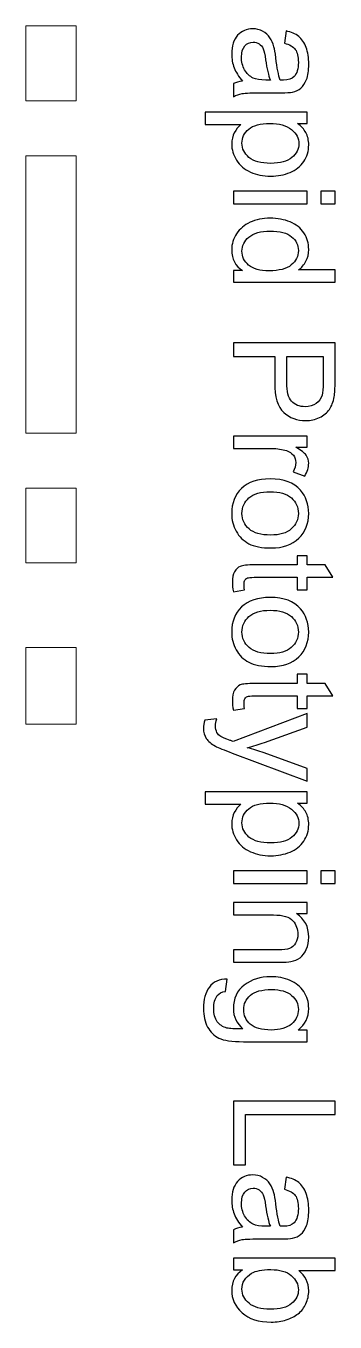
# Model space of a CAD drawing. Header units: centimetres. Extents: x -30.4 to 29.6, y -53.2 to 22.5.
# Drawn here: x 20.16 to 22, y 0.64 to 8.36 of the extents above; entities that cross this region are included whole.
import ezdxf

# ---------------------------------------------------------------- set-up
doc = ezdxf.new("R2010")
doc.units = ezdxf.units.CM
doc.header["$MEASUREMENT"] = 0
doc.layers.add('table', color=7, linetype='Continuous')

msp = doc.modelspace()

# ---------------------------------------------------------------- linework, layer by layer
at = {"layer": 'table', "lineweight": 9}
for points in [[(20.15699, 7.91531), (20.15699, 7.91531), (20.15699, 8.36067), (20.15699, 8.36067)], [(20.45699, 8.36067), (20.45699, 8.36067), (20.15699, 8.36067), (20.15699, 8.36067)], [(20.45699, 7.91531), (20.45699, 7.91531), (20.45699, 8.36067), (20.45699, 8.36067)], [(20.45699, 7.91531), (20.45699, 7.91531), (20.15699, 7.91531), (20.15699, 7.91531)], [(20.15699, 5.93608), (20.15699, 5.93608), (20.15699, 7.58708), (20.15699, 7.58708)], [(20.45699, 7.58708), (20.45699, 7.58708), (20.15699, 7.58708), (20.15699, 7.58708)], [(20.45699, 5.93608), (20.45699, 5.93608), (20.45699, 7.58708), (20.45699, 7.58708)], [(20.45699, 5.93608), (20.45699, 5.93608), (20.15699, 5.93608), (20.15699, 5.93608)], [(20.15699, 5.16248), (20.15699, 5.16248), (20.15699, 5.60786), (20.15699, 5.60786)], [(20.45699, 5.60786), (20.45699, 5.60786), (20.15699, 5.60786), (20.15699, 5.60786)], [(20.45699, 5.16248), (20.45699, 5.16248), (20.45699, 5.60786), (20.45699, 5.60786)], [(20.45699, 5.16248), (20.45699, 5.16248), (20.15699, 5.16248), (20.15699, 5.16248)], [(20.15699, 4.20191), (20.15699, 4.20191), (20.15699, 4.65825), (20.15699, 4.65825)], [(20.45699, 4.65825), (20.45699, 4.65825), (20.15699, 4.65825), (20.15699, 4.65825)], [(20.45699, 4.20191), (20.45699, 4.20191), (20.45699, 4.65825), (20.45699, 4.65825)], [(20.45699, 4.20191), (20.45699, 4.20191), (20.15699, 4.20191), (20.15699, 4.20191)]]:
    msp.add_open_spline(points, degree=3, dxfattribs=at)
at = {"layer": 'table', "color": 250}
for points, knots in [([(21.44677, 8.0318), (21.42334, 8.05945), (21.40683, 8.08598), (21.3971, 8.11138), (21.3971, 8.11138), (21.3875, 8.13692), (21.3827, 8.1643), (21.3827, 8.19351), (21.3827, 8.19351), (21.3827, 8.24177), (21.39441, 8.27874), (21.41798, 8.3047), (21.41798, 8.3047), (21.44155, 8.33053), (21.47174, 8.34351), (21.50829, 8.34351), (21.50829, 8.34351), (21.52988, 8.34351), (21.54949, 8.33871), (21.56727, 8.32883), (21.56727, 8.32883), (21.58505, 8.3191), (21.59931, 8.30626), (21.61003, 8.29045), (21.61003, 8.29045), (21.62075, 8.27451), (21.62894, 8.25673), (21.63444, 8.23683), (21.63444, 8.23683), (21.63825, 8.2223), (21.64206, 8.20028), (21.64559, 8.17079), (21.64559, 8.17079), (21.65279, 8.11068), (21.66125, 8.06637), (21.67127, 8.03801), (21.67127, 8.03801), (21.68143, 8.03772), (21.68792, 8.03758), (21.6906, 8.03758), (21.6906, 8.03758), (21.72094, 8.03758), (21.74239, 8.04464), (21.75467, 8.05875), (21.75467, 8.05875), (21.7716, 8.07766), (21.77993, 8.10602), (21.77993, 8.14342), (21.77993, 8.14342), (21.77993, 8.17841), (21.77386, 8.20423), (21.76158, 8.22103), (21.76158, 8.22103), (21.74931, 8.23768), (21.72758, 8.24995), (21.69639, 8.258), (21.69639, 8.258), (21.69639, 8.258), (21.70641, 8.33067), (21.70641, 8.33067), (21.70641, 8.33067), (21.73745, 8.32418), (21.76271, 8.31317), (21.78176, 8.29807), (21.78176, 8.29807), (21.80095, 8.28297), (21.81577, 8.26096), (21.82607, 8.23231), (21.82607, 8.23231), (21.83637, 8.20367), (21.84159, 8.17051), (21.84159, 8.13269), (21.84159, 8.13269), (21.84159, 8.09516), (21.83708, 8.06482), (21.82833, 8.04139), (21.82833, 8.04139), (21.81944, 8.01797), (21.80843, 8.00075), (21.79503, 7.98961), (21.79503, 7.98961), (21.78162, 7.9786), (21.76483, 7.97098), (21.74437, 7.96646), (21.74437, 7.96646), (21.73167, 7.96406), (21.70881, 7.96279), (21.67579, 7.96279), (21.67579, 7.96279), (21.67579, 7.96279), (21.57659, 7.96279), (21.57659, 7.96279), (21.57659, 7.96279), (21.5073, 7.96279), (21.46356, 7.96124), (21.44536, 7.958), (21.44536, 7.958), (21.42701, 7.95489), (21.40937, 7.94854), (21.39258, 7.93923), (21.39258, 7.93923), (21.39258, 7.93923), (21.39258, 8.01698), (21.39258, 8.01698), (21.39258, 8.01698), (21.40796, 8.0246), (21.42602, 8.02968), (21.44677, 8.0318)], [0, 0, 0, 0, 0.0357143, 0.0357143, 0.0357143, 0.0357143, 0.0714286, 0.0714286, 0.0714286, 0.0714286, 0.1071429, 0.1071429, 0.1071429, 0.1071429, 0.1428571, 0.1428571, 0.1428571, 0.1428571, 0.1785714, 0.1785714, 0.1785714, 0.1785714, 0.2142857, 0.2142857, 0.2142857, 0.2142857, 0.25, 0.25, 0.25, 0.25, 0.2857143, 0.2857143, 0.2857143, 0.2857143, 0.3214286, 0.3214286, 0.3214286, 0.3214286, 0.3571429, 0.3571429, 0.3571429, 0.3571429, 0.3928571, 0.3928571, 0.3928571, 0.3928571, 0.4285714, 0.4285714, 0.4285714, 0.4285714, 0.4642857, 0.4642857, 0.4642857, 0.4642857, 0.5, 0.5, 0.5, 0.5, 0.5357143, 0.5357143, 0.5357143, 0.5357143, 0.5714286, 0.5714286, 0.5714286, 0.5714286, 0.6071429, 0.6071429, 0.6071429, 0.6071429, 0.6428571, 0.6428571, 0.6428571, 0.6428571, 0.6785714, 0.6785714, 0.6785714, 0.6785714, 0.7142857, 0.7142857, 0.7142857, 0.7142857, 0.75, 0.75, 0.75, 0.75, 0.7857143, 0.7857143, 0.7857143, 0.7857143, 0.8214286, 0.8214286, 0.8214286, 0.8214286, 0.8571429, 0.8571429, 0.8571429, 0.8571429, 0.8928571, 0.8928571, 0.8928571, 0.8928571, 0.9285714, 0.9285714, 0.9285714, 0.9285714, 1, 1, 1, 1]), ([(21.61299, 8.03801), (21.60185, 8.0651), (21.59253, 8.1056), (21.58477, 8.1595), (21.58477, 8.1595), (21.5804, 8.19012), (21.57546, 8.21185), (21.56996, 8.22441), (21.56996, 8.22441), (21.56445, 8.23711), (21.55641, 8.24699), (21.54568, 8.25376), (21.54568, 8.25376), (21.5351, 8.26068), (21.52339, 8.26421), (21.51041, 8.26421), (21.51041, 8.26421), (21.49051, 8.26421), (21.474, 8.25659), (21.46074, 8.24163), (21.46074, 8.24163), (21.44761, 8.22667), (21.44098, 8.20466), (21.44098, 8.17573), (21.44098, 8.17573), (21.44098, 8.14708), (21.44719, 8.12154), (21.45975, 8.09925), (21.45975, 8.09925), (21.47231, 8.07695), (21.48952, 8.06044), (21.51125, 8.05), (21.51125, 8.05), (21.52805, 8.04196), (21.55288, 8.03801), (21.58562, 8.03801), (21.58562, 8.03801), (21.58562, 8.03801), (21.61299, 8.03801), (21.61299, 8.03801)], [0, 0, 0, 0, 0.0909091, 0.0909091, 0.0909091, 0.0909091, 0.1818182, 0.1818182, 0.1818182, 0.1818182, 0.2727273, 0.2727273, 0.2727273, 0.2727273, 0.3636364, 0.3636364, 0.3636364, 0.3636364, 0.4545455, 0.4545455, 0.4545455, 0.4545455, 0.5454545, 0.5454545, 0.5454545, 0.5454545, 0.6363636, 0.6363636, 0.6363636, 0.6363636, 0.7272727, 0.7272727, 0.7272727, 0.7272727, 0.8181818, 0.8181818, 0.8181818, 0.8181818, 1, 1, 1, 1]), ([(21.22438, 7.84737), (21.22438, 7.84737), (21.83157, 7.84737), (21.83157, 7.84737), (21.83157, 7.84737), (21.83157, 7.84737), (21.83157, 7.77964), (21.83157, 7.77964), (21.83157, 7.77964), (21.83157, 7.77964), (21.77456, 7.77964), (21.77456, 7.77964), (21.77456, 7.77964), (21.79686, 7.76369), (21.81365, 7.74563), (21.8248, 7.72545), (21.8248, 7.72545), (21.83595, 7.70541), (21.84159, 7.681), (21.84159, 7.65236), (21.84159, 7.65236), (21.84159, 7.61482), (21.83186, 7.5818), (21.81266, 7.55316), (21.81266, 7.55316), (21.79333, 7.52437), (21.7661, 7.50278), (21.73096, 7.48825), (21.73096, 7.48825), (21.69583, 7.47357), (21.6573, 7.46623), (21.61539, 7.46623), (21.61539, 7.46623), (21.57052, 7.46623), (21.53002, 7.47428), (21.49404, 7.4905), (21.49404, 7.4905), (21.45806, 7.50659), (21.43054, 7.53001), (21.41135, 7.56078), (21.41135, 7.56078), (21.3923, 7.59154), (21.3827, 7.62385), (21.3827, 7.65772), (21.3827, 7.65772), (21.3827, 7.68255), (21.38792, 7.70471), (21.39837, 7.72446), (21.39837, 7.72446), (21.40881, 7.74422), (21.42207, 7.76031), (21.43802, 7.77301), (21.43802, 7.77301), (21.43802, 7.77301), (21.22438, 7.77301), (21.22438, 7.77301), (21.22438, 7.77301), (21.22438, 7.77301), (21.22438, 7.84737), (21.22438, 7.84737)], [0, 0, 0, 0, 0.0625, 0.0625, 0.0625, 0.0625, 0.125, 0.125, 0.125, 0.125, 0.1875, 0.1875, 0.1875, 0.1875, 0.25, 0.25, 0.25, 0.25, 0.3125, 0.3125, 0.3125, 0.3125, 0.375, 0.375, 0.375, 0.375, 0.4375, 0.4375, 0.4375, 0.4375, 0.5, 0.5, 0.5, 0.5, 0.5625, 0.5625, 0.5625, 0.5625, 0.625, 0.625, 0.625, 0.625, 0.6875, 0.6875, 0.6875, 0.6875, 0.75, 0.75, 0.75, 0.75, 0.8125, 0.8125, 0.8125, 0.8125, 0.875, 0.875, 0.875, 0.875, 1, 1, 1, 1]), ([(21.60961, 7.78006), (21.55316, 7.78006), (21.51139, 7.76863), (21.4843, 7.74577), (21.4843, 7.74577), (21.45735, 7.72291), (21.4438, 7.69511), (21.4438, 7.66266), (21.4438, 7.66266), (21.4438, 7.62964), (21.45777, 7.60127), (21.48585, 7.57771), (21.48585, 7.57771), (21.51379, 7.55414), (21.55711, 7.54229), (21.61582, 7.54229), (21.61582, 7.54229), (21.67184, 7.54229), (21.71361, 7.55386), (21.74155, 7.57686), (21.74155, 7.57686), (21.76934, 7.59986), (21.78331, 7.62738), (21.78331, 7.65927), (21.78331, 7.65927), (21.78331, 7.69102), (21.7685, 7.7191), (21.73886, 7.74351), (21.73886, 7.74351), (21.70923, 7.76793), (21.66605, 7.78006), (21.60961, 7.78006)], [0, 0, 0, 0, 0.1111111, 0.1111111, 0.1111111, 0.1111111, 0.2222222, 0.2222222, 0.2222222, 0.2222222, 0.3333333, 0.3333333, 0.3333333, 0.3333333, 0.4444444, 0.4444444, 0.4444444, 0.4444444, 0.5555556, 0.5555556, 0.5555556, 0.5555556, 0.6666667, 0.6666667, 0.6666667, 0.6666667, 0.7777778, 0.7777778, 0.7777778, 0.7777778, 1, 1, 1, 1]), ([(21.39258, 7.37621), (21.39258, 7.37621), (21.83157, 7.37621), (21.83157, 7.37621), (21.83157, 7.37621), (21.83157, 7.37621), (21.83157, 7.3017), (21.83157, 7.3017), (21.83157, 7.3017), (21.83157, 7.3017), (21.39258, 7.3017), (21.39258, 7.3017), (21.39258, 7.3017), (21.39258, 7.3017), (21.39258, 7.37621), (21.39258, 7.37621)], [0, 0, 0, 0, 0.2, 0.2, 0.2, 0.2, 0.4, 0.4, 0.4, 0.4, 0.6, 0.6, 0.6, 0.6, 1, 1, 1, 1]), ([(21.91299, 7.37621), (21.91299, 7.37621), (21.99865, 7.37621), (21.99865, 7.37621), (21.99865, 7.37621), (21.99865, 7.37621), (21.99865, 7.3017), (21.99865, 7.3017), (21.99865, 7.3017), (21.99865, 7.3017), (21.91299, 7.3017), (21.91299, 7.3017), (21.91299, 7.3017), (21.91299, 7.3017), (21.91299, 7.37621), (21.91299, 7.37621)], [0, 0, 0, 0, 0.2, 0.2, 0.2, 0.2, 0.4, 0.4, 0.4, 0.4, 0.6, 0.6, 0.6, 0.6, 1, 1, 1, 1]), ([(21.39258, 6.90363), (21.39258, 6.90363), (21.44804, 6.90363), (21.44804, 6.90363), (21.44804, 6.90363), (21.40443, 6.93143), (21.3827, 6.97235), (21.3827, 7.0264), (21.3827, 7.0264), (21.3827, 7.06139), (21.3923, 7.09356), (21.41163, 7.12292), (21.41163, 7.12292), (21.43082, 7.15227), (21.45777, 7.17498), (21.49249, 7.19121), (21.49249, 7.19121), (21.52706, 7.2073), (21.56671, 7.21534), (21.61172, 7.21534), (21.61172, 7.21534), (21.65547, 7.21534), (21.69526, 7.208), (21.73096, 7.19347), (21.73096, 7.19347), (21.76666, 7.17879), (21.79404, 7.15692), (21.81295, 7.12771), (21.81295, 7.12771), (21.832, 7.0985), (21.84159, 7.06577), (21.84159, 7.02964), (21.84159, 7.02964), (21.84159, 7.00325), (21.83595, 6.97969), (21.8248, 6.95909), (21.8248, 6.95909), (21.81365, 6.93834), (21.79912, 6.92155), (21.7812, 6.90857), (21.7812, 6.90857), (21.7812, 6.90857), (21.99865, 6.90857), (21.99865, 6.90857), (21.99865, 6.90857), (21.99865, 6.90857), (21.99865, 6.83463), (21.99865, 6.83463), (21.99865, 6.83463), (21.99865, 6.83463), (21.39258, 6.83463), (21.39258, 6.83463), (21.39258, 6.83463), (21.39258, 6.83463), (21.39258, 6.90363), (21.39258, 6.90363)], [0, 0, 0, 0, 0.0666667, 0.0666667, 0.0666667, 0.0666667, 0.1333333, 0.1333333, 0.1333333, 0.1333333, 0.2, 0.2, 0.2, 0.2, 0.2666667, 0.2666667, 0.2666667, 0.2666667, 0.3333333, 0.3333333, 0.3333333, 0.3333333, 0.4, 0.4, 0.4, 0.4, 0.4666667, 0.4666667, 0.4666667, 0.4666667, 0.5333333, 0.5333333, 0.5333333, 0.5333333, 0.6, 0.6, 0.6, 0.6, 0.6666667, 0.6666667, 0.6666667, 0.6666667, 0.7333333, 0.7333333, 0.7333333, 0.7333333, 0.8, 0.8, 0.8, 0.8, 0.8666667, 0.8666667, 0.8666667, 0.8666667, 1, 1, 1, 1]), ([(21.61172, 7.13886), (21.55542, 7.13886), (21.51337, 7.12701), (21.48557, 7.1033), (21.48557, 7.1033), (21.45777, 7.07959), (21.4438, 7.05165), (21.4438, 7.01934), (21.4438, 7.01934), (21.4438, 6.98689), (21.45721, 6.95923), (21.48374, 6.93651), (21.48374, 6.93651), (21.51027, 6.91379), (21.55091, 6.90236), (21.60551, 6.90236), (21.60551, 6.90236), (21.66563, 6.90236), (21.70965, 6.91393), (21.73774, 6.93707), (21.73774, 6.93707), (21.76596, 6.96022), (21.77993, 6.98872), (21.77993, 7.02273), (21.77993, 7.02273), (21.77993, 7.05575), (21.76638, 7.0834), (21.73943, 7.10556), (21.73943, 7.10556), (21.71248, 7.12771), (21.66986, 7.13886), (21.61172, 7.13886)], [0, 0, 0, 0, 0.1111111, 0.1111111, 0.1111111, 0.1111111, 0.2222222, 0.2222222, 0.2222222, 0.2222222, 0.3333333, 0.3333333, 0.3333333, 0.3333333, 0.4444444, 0.4444444, 0.4444444, 0.4444444, 0.5555556, 0.5555556, 0.5555556, 0.5555556, 0.6666667, 0.6666667, 0.6666667, 0.6666667, 0.7777778, 0.7777778, 0.7777778, 0.7777778, 1, 1, 1, 1]), ([(21.39258, 6.47283), (21.39258, 6.47283), (21.99865, 6.47283), (21.99865, 6.47283), (21.99865, 6.47283), (21.99865, 6.47283), (21.99865, 6.24423), (21.99865, 6.24423), (21.99865, 6.24423), (21.99865, 6.20401), (21.99667, 6.17325), (21.99286, 6.15208), (21.99286, 6.15208), (21.98792, 6.12231), (21.97847, 6.09733), (21.9645, 6.07715), (21.9645, 6.07715), (21.95067, 6.05712), (21.93106, 6.04089), (21.90608, 6.02861), (21.90608, 6.02861), (21.88096, 6.01634), (21.85345, 6.01027), (21.82339, 6.01027), (21.82339, 6.01027), (21.77188, 6.01027), (21.72814, 6.02664), (21.69244, 6.05937), (21.69244, 6.05937), (21.65688, 6.09225), (21.63896, 6.15152), (21.63896, 6.23717), (21.63896, 6.23717), (21.63896, 6.23717), (21.63896, 6.39268), (21.63896, 6.39268), (21.63896, 6.39268), (21.63896, 6.39268), (21.39258, 6.39268), (21.39258, 6.39268), (21.39258, 6.39268), (21.39258, 6.39268), (21.39258, 6.47283), (21.39258, 6.47283)], [0, 0, 0, 0, 0.0833333, 0.0833333, 0.0833333, 0.0833333, 0.1666667, 0.1666667, 0.1666667, 0.1666667, 0.25, 0.25, 0.25, 0.25, 0.3333333, 0.3333333, 0.3333333, 0.3333333, 0.4166667, 0.4166667, 0.4166667, 0.4166667, 0.5, 0.5, 0.5, 0.5, 0.5833333, 0.5833333, 0.5833333, 0.5833333, 0.6666667, 0.6666667, 0.6666667, 0.6666667, 0.75, 0.75, 0.75, 0.75, 0.8333333, 0.8333333, 0.8333333, 0.8333333, 1, 1, 1, 1]), ([(21.7105, 6.39268), (21.7105, 6.39268), (21.7105, 6.2359), (21.7105, 6.2359), (21.7105, 6.2359), (21.7105, 6.18411), (21.7201, 6.14729), (21.73943, 6.12555), (21.73943, 6.12555), (21.75876, 6.10382), (21.78585, 6.09296), (21.82085, 6.09296), (21.82085, 6.09296), (21.84625, 6.09296), (21.86798, 6.09931), (21.88604, 6.11215), (21.88604, 6.11215), (21.9041, 6.12499), (21.91596, 6.14178), (21.92174, 6.16281), (21.92174, 6.16281), (21.92527, 6.17635), (21.9271, 6.20119), (21.9271, 6.2376), (21.9271, 6.2376), (21.9271, 6.2376), (21.9271, 6.39268), (21.9271, 6.39268), (21.9271, 6.39268), (21.9271, 6.39268), (21.7105, 6.39268), (21.7105, 6.39268)], [0, 0, 0, 0, 0.1111111, 0.1111111, 0.1111111, 0.1111111, 0.2222222, 0.2222222, 0.2222222, 0.2222222, 0.3333333, 0.3333333, 0.3333333, 0.3333333, 0.4444444, 0.4444444, 0.4444444, 0.4444444, 0.5555556, 0.5555556, 0.5555556, 0.5555556, 0.6666667, 0.6666667, 0.6666667, 0.6666667, 0.7777778, 0.7777778, 0.7777778, 0.7777778, 1, 1, 1, 1]), ([(21.39258, 5.91841), (21.39258, 5.91841), (21.83157, 5.91841), (21.83157, 5.91841), (21.83157, 5.91841), (21.83157, 5.91841), (21.83157, 5.85152), (21.83157, 5.85152), (21.83157, 5.85152), (21.83157, 5.85152), (21.76511, 5.85152), (21.76511, 5.85152), (21.76511, 5.85152), (21.79615, 5.83445), (21.81676, 5.81864), (21.82663, 5.80411), (21.82663, 5.80411), (21.83651, 5.78971), (21.84159, 5.77377), (21.84159, 5.75641), (21.84159, 5.75641), (21.84159, 5.7313), (21.83355, 5.7059), (21.8176, 5.67993), (21.8176, 5.67993), (21.8176, 5.67993), (21.74846, 5.70561), (21.74846, 5.70561), (21.74846, 5.70561), (21.75932, 5.72368), (21.76469, 5.74188), (21.76469, 5.76008), (21.76469, 5.76008), (21.76469, 5.77645), (21.75975, 5.79098), (21.75001, 5.80397), (21.75001, 5.80397), (21.74013, 5.81695), (21.72659, 5.82612), (21.70923, 5.83162), (21.70923, 5.83162), (21.68284, 5.83995), (21.65392, 5.84404), (21.62245, 5.84404), (21.62245, 5.84404), (21.62245, 5.84404), (21.39258, 5.84404), (21.39258, 5.84404), (21.39258, 5.84404), (21.39258, 5.84404), (21.39258, 5.91841), (21.39258, 5.91841)], [0, 0, 0, 0, 0.0714286, 0.0714286, 0.0714286, 0.0714286, 0.1428571, 0.1428571, 0.1428571, 0.1428571, 0.2142857, 0.2142857, 0.2142857, 0.2142857, 0.2857143, 0.2857143, 0.2857143, 0.2857143, 0.3571429, 0.3571429, 0.3571429, 0.3571429, 0.4285714, 0.4285714, 0.4285714, 0.4285714, 0.5, 0.5, 0.5, 0.5, 0.5714286, 0.5714286, 0.5714286, 0.5714286, 0.6428571, 0.6428571, 0.6428571, 0.6428571, 0.7142857, 0.7142857, 0.7142857, 0.7142857, 0.7857143, 0.7857143, 0.7857143, 0.7857143, 0.8571429, 0.8571429, 0.8571429, 0.8571429, 1, 1, 1, 1]), ([(21.61215, 5.66342), (21.69343, 5.66342), (21.75368, 5.64084), (21.79277, 5.59555), (21.79277, 5.59555), (21.82522, 5.55787), (21.84159, 5.51187), (21.84159, 5.45754), (21.84159, 5.45754), (21.84159, 5.39714), (21.82184, 5.34776), (21.78218, 5.30952), (21.78218, 5.30952), (21.74267, 5.27113), (21.68806, 5.25208), (21.61836, 5.25208), (21.61836, 5.25208), (21.56177, 5.25208), (21.51732, 5.26055), (21.48501, 5.27748), (21.48501, 5.27748), (21.45255, 5.29442), (21.42743, 5.31911), (21.40951, 5.35142), (21.40951, 5.35142), (21.39159, 5.38388), (21.3827, 5.41916), (21.3827, 5.45754), (21.3827, 5.45754), (21.3827, 5.51892), (21.40232, 5.56859), (21.44183, 5.60655), (21.44183, 5.60655), (21.4812, 5.64451), (21.53792, 5.66342), (21.61215, 5.66342)], [0, 0, 0, 0, 0.1, 0.1, 0.1, 0.1, 0.2, 0.2, 0.2, 0.2, 0.3, 0.3, 0.3, 0.3, 0.4, 0.4, 0.4, 0.4, 0.5, 0.5, 0.5, 0.5, 0.6, 0.6, 0.6, 0.6, 0.7, 0.7, 0.7, 0.7, 0.8, 0.8, 0.8, 0.8, 1, 1, 1, 1]), ([(21.61215, 5.58694), (21.55584, 5.58694), (21.51379, 5.57466), (21.48585, 5.55011), (21.48585, 5.55011), (21.45777, 5.52555), (21.4438, 5.49465), (21.4438, 5.45754), (21.4438, 5.45754), (21.4438, 5.42057), (21.45791, 5.38981), (21.48599, 5.36525), (21.48599, 5.36525), (21.51408, 5.34084), (21.55697, 5.32857), (21.61455, 5.32857), (21.61455, 5.32857), (21.66887, 5.32857), (21.71008, 5.34084), (21.73802, 5.36554), (21.73802, 5.36554), (21.76596, 5.39023), (21.77993, 5.42085), (21.77993, 5.45754), (21.77993, 5.45754), (21.77993, 5.49465), (21.76596, 5.52555), (21.73816, 5.55011), (21.73816, 5.55011), (21.71036, 5.57466), (21.66831, 5.58694), (21.61215, 5.58694)], [0, 0, 0, 0, 0.1111111, 0.1111111, 0.1111111, 0.1111111, 0.2222222, 0.2222222, 0.2222222, 0.2222222, 0.3333333, 0.3333333, 0.3333333, 0.3333333, 0.4444444, 0.4444444, 0.4444444, 0.4444444, 0.5555556, 0.5555556, 0.5555556, 0.5555556, 0.6666667, 0.6666667, 0.6666667, 0.6666667, 0.7777778, 0.7777778, 0.7777778, 0.7777778, 1, 1, 1, 1]), ([(21.45918, 5.00232), (21.45918, 5.00232), (21.39343, 4.9916), (21.39343, 4.9916), (21.39343, 4.9916), (21.38905, 5.01248), (21.38679, 5.03125), (21.38679, 5.04776), (21.38679, 5.04776), (21.38679, 5.07485), (21.39103, 5.09574), (21.39964, 5.1107), (21.39964, 5.1107), (21.4081, 5.12551), (21.41939, 5.13595), (21.43336, 5.14202), (21.43336, 5.14202), (21.44719, 5.14809), (21.47654, 5.15119), (21.52113, 5.15119), (21.52113, 5.15119), (21.52113, 5.15119), (21.77372, 5.15119), (21.77372, 5.15119), (21.77372, 5.15119), (21.77372, 5.15119), (21.77372, 5.2058), (21.77372, 5.2058), (21.77372, 5.2058), (21.77372, 5.2058), (21.83157, 5.2058), (21.83157, 5.2058), (21.83157, 5.2058), (21.83157, 5.2058), (21.83157, 5.15119), (21.83157, 5.15119), (21.83157, 5.15119), (21.83157, 5.15119), (21.94037, 5.15119), (21.94037, 5.15119), (21.94037, 5.15119), (21.94037, 5.15119), (21.98496, 5.07711), (21.98496, 5.07711), (21.98496, 5.07711), (21.98496, 5.07711), (21.83157, 5.07711), (21.83157, 5.07711), (21.83157, 5.07711), (21.83157, 5.07711), (21.83157, 5.00232), (21.83157, 5.00232), (21.83157, 5.00232), (21.83157, 5.00232), (21.77372, 5.00232), (21.77372, 5.00232), (21.77372, 5.00232), (21.77372, 5.00232), (21.77372, 5.07711), (21.77372, 5.07711), (21.77372, 5.07711), (21.77372, 5.07711), (21.51704, 5.07711), (21.51704, 5.07711), (21.51704, 5.07711), (21.49573, 5.07711), (21.48218, 5.07584), (21.47612, 5.0733), (21.47612, 5.0733), (21.47005, 5.07062), (21.46525, 5.06639), (21.46158, 5.06046), (21.46158, 5.06046), (21.45806, 5.05453), (21.45622, 5.04607), (21.45622, 5.03506), (21.45622, 5.03506), (21.45622, 5.02673), (21.45721, 5.01587), (21.45918, 5.00232)], [0, 0, 0, 0, 0.047619, 0.047619, 0.047619, 0.047619, 0.0952381, 0.0952381, 0.0952381, 0.0952381, 0.1428571, 0.1428571, 0.1428571, 0.1428571, 0.1904762, 0.1904762, 0.1904762, 0.1904762, 0.2380952, 0.2380952, 0.2380952, 0.2380952, 0.2857143, 0.2857143, 0.2857143, 0.2857143, 0.3333333, 0.3333333, 0.3333333, 0.3333333, 0.3809524, 0.3809524, 0.3809524, 0.3809524, 0.4285714, 0.4285714, 0.4285714, 0.4285714, 0.4761905, 0.4761905, 0.4761905, 0.4761905, 0.5238095, 0.5238095, 0.5238095, 0.5238095, 0.5714286, 0.5714286, 0.5714286, 0.5714286, 0.6190476, 0.6190476, 0.6190476, 0.6190476, 0.6666667, 0.6666667, 0.6666667, 0.6666667, 0.7142857, 0.7142857, 0.7142857, 0.7142857, 0.7619048, 0.7619048, 0.7619048, 0.7619048, 0.8095238, 0.8095238, 0.8095238, 0.8095238, 0.8571429, 0.8571429, 0.8571429, 0.8571429, 0.9047619, 0.9047619, 0.9047619, 0.9047619, 1, 1, 1, 1]), ([(21.61215, 4.95731), (21.69343, 4.95731), (21.75368, 4.93473), (21.79277, 4.88944), (21.79277, 4.88944), (21.82522, 4.85176), (21.84159, 4.80576), (21.84159, 4.75143), (21.84159, 4.75143), (21.84159, 4.69103), (21.82184, 4.64165), (21.78218, 4.60341), (21.78218, 4.60341), (21.74267, 4.56502), (21.68806, 4.54597), (21.61836, 4.54597), (21.61836, 4.54597), (21.56177, 4.54597), (21.51732, 4.55444), (21.48501, 4.57137), (21.48501, 4.57137), (21.45255, 4.58831), (21.42743, 4.613), (21.40951, 4.64531), (21.40951, 4.64531), (21.39159, 4.67777), (21.3827, 4.71305), (21.3827, 4.75143), (21.3827, 4.75143), (21.3827, 4.81281), (21.40232, 4.86248), (21.44183, 4.90044), (21.44183, 4.90044), (21.4812, 4.9384), (21.53792, 4.95731), (21.61215, 4.95731)], [0, 0, 0, 0, 0.1, 0.1, 0.1, 0.1, 0.2, 0.2, 0.2, 0.2, 0.3, 0.3, 0.3, 0.3, 0.4, 0.4, 0.4, 0.4, 0.5, 0.5, 0.5, 0.5, 0.6, 0.6, 0.6, 0.6, 0.7, 0.7, 0.7, 0.7, 0.8, 0.8, 0.8, 0.8, 1, 1, 1, 1]), ([(21.61215, 4.88083), (21.55584, 4.88083), (21.51379, 4.86855), (21.48585, 4.844), (21.48585, 4.844), (21.45777, 4.81944), (21.4438, 4.78854), (21.4438, 4.75143), (21.4438, 4.75143), (21.4438, 4.71446), (21.45791, 4.6837), (21.48599, 4.65914), (21.48599, 4.65914), (21.51408, 4.63473), (21.55697, 4.62246), (21.61455, 4.62246), (21.61455, 4.62246), (21.66887, 4.62246), (21.71008, 4.63473), (21.73802, 4.65943), (21.73802, 4.65943), (21.76596, 4.68412), (21.77993, 4.71474), (21.77993, 4.75143), (21.77993, 4.75143), (21.77993, 4.78854), (21.76596, 4.81944), (21.73816, 4.844), (21.73816, 4.844), (21.71036, 4.86855), (21.66831, 4.88083), (21.61215, 4.88083)], [0, 0, 0, 0, 0.1111111, 0.1111111, 0.1111111, 0.1111111, 0.2222222, 0.2222222, 0.2222222, 0.2222222, 0.3333333, 0.3333333, 0.3333333, 0.3333333, 0.4444444, 0.4444444, 0.4444444, 0.4444444, 0.5555556, 0.5555556, 0.5555556, 0.5555556, 0.6666667, 0.6666667, 0.6666667, 0.6666667, 0.7777778, 0.7777778, 0.7777778, 0.7777778, 1, 1, 1, 1]), ([(21.45918, 4.29621), (21.45918, 4.29621), (21.39343, 4.28549), (21.39343, 4.28549), (21.39343, 4.28549), (21.38905, 4.30637), (21.38679, 4.32514), (21.38679, 4.34165), (21.38679, 4.34165), (21.38679, 4.36874), (21.39103, 4.38963), (21.39964, 4.40459), (21.39964, 4.40459), (21.4081, 4.4194), (21.41939, 4.42984), (21.43336, 4.43591), (21.43336, 4.43591), (21.44719, 4.44198), (21.47654, 4.44508), (21.52113, 4.44508), (21.52113, 4.44508), (21.52113, 4.44508), (21.77372, 4.44508), (21.77372, 4.44508), (21.77372, 4.44508), (21.77372, 4.44508), (21.77372, 4.49969), (21.77372, 4.49969), (21.77372, 4.49969), (21.77372, 4.49969), (21.83157, 4.49969), (21.83157, 4.49969), (21.83157, 4.49969), (21.83157, 4.49969), (21.83157, 4.44508), (21.83157, 4.44508), (21.83157, 4.44508), (21.83157, 4.44508), (21.94037, 4.44508), (21.94037, 4.44508), (21.94037, 4.44508), (21.94037, 4.44508), (21.98496, 4.371), (21.98496, 4.371), (21.98496, 4.371), (21.98496, 4.371), (21.83157, 4.371), (21.83157, 4.371), (21.83157, 4.371), (21.83157, 4.371), (21.83157, 4.29621), (21.83157, 4.29621), (21.83157, 4.29621), (21.83157, 4.29621), (21.77372, 4.29621), (21.77372, 4.29621), (21.77372, 4.29621), (21.77372, 4.29621), (21.77372, 4.371), (21.77372, 4.371), (21.77372, 4.371), (21.77372, 4.371), (21.51704, 4.371), (21.51704, 4.371), (21.51704, 4.371), (21.49573, 4.371), (21.48218, 4.36973), (21.47612, 4.36719), (21.47612, 4.36719), (21.47005, 4.36451), (21.46525, 4.36028), (21.46158, 4.35435), (21.46158, 4.35435), (21.45806, 4.34842), (21.45622, 4.33996), (21.45622, 4.32895), (21.45622, 4.32895), (21.45622, 4.32062), (21.45721, 4.30976), (21.45918, 4.29621)], [0, 0, 0, 0, 0.047619, 0.047619, 0.047619, 0.047619, 0.0952381, 0.0952381, 0.0952381, 0.0952381, 0.1428571, 0.1428571, 0.1428571, 0.1428571, 0.1904762, 0.1904762, 0.1904762, 0.1904762, 0.2380952, 0.2380952, 0.2380952, 0.2380952, 0.2857143, 0.2857143, 0.2857143, 0.2857143, 0.3333333, 0.3333333, 0.3333333, 0.3333333, 0.3809524, 0.3809524, 0.3809524, 0.3809524, 0.4285714, 0.4285714, 0.4285714, 0.4285714, 0.4761905, 0.4761905, 0.4761905, 0.4761905, 0.5238095, 0.5238095, 0.5238095, 0.5238095, 0.5714286, 0.5714286, 0.5714286, 0.5714286, 0.6190476, 0.6190476, 0.6190476, 0.6190476, 0.6666667, 0.6666667, 0.6666667, 0.6666667, 0.7142857, 0.7142857, 0.7142857, 0.7142857, 0.7619048, 0.7619048, 0.7619048, 0.7619048, 0.8095238, 0.8095238, 0.8095238, 0.8095238, 0.8571429, 0.8571429, 0.8571429, 0.8571429, 0.9047619, 0.9047619, 0.9047619, 0.9047619, 1, 1, 1, 1]), ([(21.22353, 4.22679), (21.22353, 4.22679), (21.29338, 4.23511), (21.29338, 4.23511), (21.29338, 4.23511), (21.28901, 4.21874), (21.28675, 4.20463), (21.28675, 4.1925), (21.28675, 4.1925), (21.28675, 4.17599), (21.28957, 4.16272), (21.29507, 4.15285), (21.29507, 4.15285), (21.30058, 4.14283), (21.3082, 4.13478), (21.31822, 4.12843), (21.31822, 4.12843), (21.32555, 4.12364), (21.34404, 4.11616), (21.37353, 4.10571), (21.37353, 4.10571), (21.37776, 4.1043), (21.38369, 4.10205), (21.39173, 4.09908), (21.39173, 4.09908), (21.39173, 4.09908), (21.83157, 4.26559), (21.83157, 4.26559), (21.83157, 4.26559), (21.83157, 4.26559), (21.83157, 4.18544), (21.83157, 4.18544), (21.83157, 4.18544), (21.83157, 4.18544), (21.57743, 4.09414), (21.57743, 4.09414), (21.57743, 4.09414), (21.54512, 4.08229), (21.51125, 4.07157), (21.47569, 4.06225), (21.47569, 4.06225), (21.50984, 4.05365), (21.54314, 4.04349), (21.57574, 4.03163), (21.57574, 4.03163), (21.57574, 4.03163), (21.83157, 3.93779), (21.83157, 3.93779), (21.83157, 3.93779), (21.83157, 3.93779), (21.83157, 3.86343), (21.83157, 3.86343), (21.83157, 3.86343), (21.83157, 3.86343), (21.3851, 4.03036), (21.3851, 4.03036), (21.3851, 4.03036), (21.33684, 4.04828), (21.30368, 4.06225), (21.28548, 4.07213), (21.28548, 4.07213), (21.26092, 4.08539), (21.243, 4.10049), (21.23157, 4.11757), (21.23157, 4.11757), (21.22014, 4.13478), (21.21436, 4.1551), (21.21436, 4.17881), (21.21436, 4.17881), (21.21436, 4.1932), (21.21746, 4.20915), (21.22353, 4.22679)], [0, 0, 0, 0, 0.0526316, 0.0526316, 0.0526316, 0.0526316, 0.1052632, 0.1052632, 0.1052632, 0.1052632, 0.1578947, 0.1578947, 0.1578947, 0.1578947, 0.2105263, 0.2105263, 0.2105263, 0.2105263, 0.2631579, 0.2631579, 0.2631579, 0.2631579, 0.3157895, 0.3157895, 0.3157895, 0.3157895, 0.3684211, 0.3684211, 0.3684211, 0.3684211, 0.4210526, 0.4210526, 0.4210526, 0.4210526, 0.4736842, 0.4736842, 0.4736842, 0.4736842, 0.5263158, 0.5263158, 0.5263158, 0.5263158, 0.5789474, 0.5789474, 0.5789474, 0.5789474, 0.6315789, 0.6315789, 0.6315789, 0.6315789, 0.6842105, 0.6842105, 0.6842105, 0.6842105, 0.7368421, 0.7368421, 0.7368421, 0.7368421, 0.7894737, 0.7894737, 0.7894737, 0.7894737, 0.8421053, 0.8421053, 0.8421053, 0.8421053, 0.8947368, 0.8947368, 0.8947368, 0.8947368, 1, 1, 1, 1]), ([(21.22438, 3.80007), (21.22438, 3.80007), (21.83157, 3.80007), (21.83157, 3.80007), (21.83157, 3.80007), (21.83157, 3.80007), (21.83157, 3.73234), (21.83157, 3.73234), (21.83157, 3.73234), (21.83157, 3.73234), (21.77456, 3.73234), (21.77456, 3.73234), (21.77456, 3.73234), (21.79686, 3.71639), (21.81365, 3.69833), (21.8248, 3.67815), (21.8248, 3.67815), (21.83595, 3.65811), (21.84159, 3.6337), (21.84159, 3.60506), (21.84159, 3.60506), (21.84159, 3.56752), (21.83186, 3.5345), (21.81266, 3.50586), (21.81266, 3.50586), (21.79333, 3.47707), (21.7661, 3.45548), (21.73096, 3.44095), (21.73096, 3.44095), (21.69583, 3.42627), (21.6573, 3.41893), (21.61539, 3.41893), (21.61539, 3.41893), (21.57052, 3.41893), (21.53002, 3.42698), (21.49404, 3.4432), (21.49404, 3.4432), (21.45806, 3.45929), (21.43054, 3.48271), (21.41135, 3.51348), (21.41135, 3.51348), (21.3923, 3.54424), (21.3827, 3.57655), (21.3827, 3.61042), (21.3827, 3.61042), (21.3827, 3.63525), (21.38792, 3.65741), (21.39837, 3.67716), (21.39837, 3.67716), (21.40881, 3.69692), (21.42207, 3.71301), (21.43802, 3.72571), (21.43802, 3.72571), (21.43802, 3.72571), (21.22438, 3.72571), (21.22438, 3.72571), (21.22438, 3.72571), (21.22438, 3.72571), (21.22438, 3.80007), (21.22438, 3.80007)], [0, 0, 0, 0, 0.0625, 0.0625, 0.0625, 0.0625, 0.125, 0.125, 0.125, 0.125, 0.1875, 0.1875, 0.1875, 0.1875, 0.25, 0.25, 0.25, 0.25, 0.3125, 0.3125, 0.3125, 0.3125, 0.375, 0.375, 0.375, 0.375, 0.4375, 0.4375, 0.4375, 0.4375, 0.5, 0.5, 0.5, 0.5, 0.5625, 0.5625, 0.5625, 0.5625, 0.625, 0.625, 0.625, 0.625, 0.6875, 0.6875, 0.6875, 0.6875, 0.75, 0.75, 0.75, 0.75, 0.8125, 0.8125, 0.8125, 0.8125, 0.875, 0.875, 0.875, 0.875, 1, 1, 1, 1]), ([(21.60961, 3.73276), (21.55316, 3.73276), (21.51139, 3.72133), (21.4843, 3.69847), (21.4843, 3.69847), (21.45735, 3.67561), (21.4438, 3.64781), (21.4438, 3.61536), (21.4438, 3.61536), (21.4438, 3.58234), (21.45777, 3.55397), (21.48585, 3.53041), (21.48585, 3.53041), (21.51379, 3.50684), (21.55711, 3.49499), (21.61582, 3.49499), (21.61582, 3.49499), (21.67184, 3.49499), (21.71361, 3.50656), (21.74155, 3.52956), (21.74155, 3.52956), (21.76934, 3.55256), (21.78331, 3.58008), (21.78331, 3.61197), (21.78331, 3.61197), (21.78331, 3.64372), (21.7685, 3.6718), (21.73886, 3.69621), (21.73886, 3.69621), (21.70923, 3.72063), (21.66605, 3.73276), (21.60961, 3.73276)], [0, 0, 0, 0, 0.1111111, 0.1111111, 0.1111111, 0.1111111, 0.2222222, 0.2222222, 0.2222222, 0.2222222, 0.3333333, 0.3333333, 0.3333333, 0.3333333, 0.4444444, 0.4444444, 0.4444444, 0.4444444, 0.5555556, 0.5555556, 0.5555556, 0.5555556, 0.6666667, 0.6666667, 0.6666667, 0.6666667, 0.7777778, 0.7777778, 0.7777778, 0.7777778, 1, 1, 1, 1]), ([(21.39258, 3.32891), (21.39258, 3.32891), (21.83157, 3.32891), (21.83157, 3.32891), (21.83157, 3.32891), (21.83157, 3.32891), (21.83157, 3.2544), (21.83157, 3.2544), (21.83157, 3.2544), (21.83157, 3.2544), (21.39258, 3.2544), (21.39258, 3.2544), (21.39258, 3.2544), (21.39258, 3.2544), (21.39258, 3.32891), (21.39258, 3.32891)], [0, 0, 0, 0, 0.2, 0.2, 0.2, 0.2, 0.4, 0.4, 0.4, 0.4, 0.6, 0.6, 0.6, 0.6, 1, 1, 1, 1]), ([(21.91299, 3.32891), (21.91299, 3.32891), (21.99865, 3.32891), (21.99865, 3.32891), (21.99865, 3.32891), (21.99865, 3.32891), (21.99865, 3.2544), (21.99865, 3.2544), (21.99865, 3.2544), (21.99865, 3.2544), (21.91299, 3.2544), (21.91299, 3.2544), (21.91299, 3.2544), (21.91299, 3.2544), (21.91299, 3.32891), (21.91299, 3.32891)], [0, 0, 0, 0, 0.2, 0.2, 0.2, 0.2, 0.4, 0.4, 0.4, 0.4, 0.6, 0.6, 0.6, 0.6, 1, 1, 1, 1]), ([(21.39258, 3.14109), (21.39258, 3.14109), (21.83157, 3.14109), (21.83157, 3.14109), (21.83157, 3.14109), (21.83157, 3.14109), (21.83157, 3.0742), (21.83157, 3.0742), (21.83157, 3.0742), (21.83157, 3.0742), (21.7692, 3.0742), (21.7692, 3.0742), (21.7692, 3.0742), (21.81746, 3.04189), (21.84159, 2.99532), (21.84159, 2.93451), (21.84159, 2.93451), (21.84159, 2.90798), (21.83679, 2.88371), (21.82734, 2.86155), (21.82734, 2.86155), (21.81774, 2.83926), (21.80533, 2.82275), (21.7898, 2.81174), (21.7898, 2.81174), (21.77442, 2.80059), (21.75608, 2.79297), (21.73491, 2.78846), (21.73491, 2.78846), (21.72108, 2.78578), (21.69695, 2.78436), (21.66252, 2.78436), (21.66252, 2.78436), (21.66252, 2.78436), (21.39258, 2.78436), (21.39258, 2.78436), (21.39258, 2.78436), (21.39258, 2.78436), (21.39258, 2.85887), (21.39258, 2.85887), (21.39258, 2.85887), (21.39258, 2.85887), (21.6597, 2.85887), (21.6597, 2.85887), (21.6597, 2.85887), (21.6899, 2.85887), (21.71262, 2.86169), (21.72772, 2.86748), (21.72772, 2.86748), (21.74267, 2.87326), (21.75467, 2.88356), (21.76356, 2.89824), (21.76356, 2.89824), (21.77259, 2.91306), (21.7771, 2.93027), (21.7771, 2.95017), (21.7771, 2.95017), (21.7771, 2.98192), (21.76694, 3.00915), (21.74691, 3.03229), (21.74691, 3.03229), (21.72673, 3.0553), (21.68863, 3.06673), (21.63233, 3.06673), (21.63233, 3.06673), (21.63233, 3.06673), (21.39258, 3.06673), (21.39258, 3.06673), (21.39258, 3.06673), (21.39258, 3.06673), (21.39258, 3.14109), (21.39258, 3.14109)], [0, 0, 0, 0, 0.0526316, 0.0526316, 0.0526316, 0.0526316, 0.1052632, 0.1052632, 0.1052632, 0.1052632, 0.1578947, 0.1578947, 0.1578947, 0.1578947, 0.2105263, 0.2105263, 0.2105263, 0.2105263, 0.2631579, 0.2631579, 0.2631579, 0.2631579, 0.3157895, 0.3157895, 0.3157895, 0.3157895, 0.3684211, 0.3684211, 0.3684211, 0.3684211, 0.4210526, 0.4210526, 0.4210526, 0.4210526, 0.4736842, 0.4736842, 0.4736842, 0.4736842, 0.5263158, 0.5263158, 0.5263158, 0.5263158, 0.5789474, 0.5789474, 0.5789474, 0.5789474, 0.6315789, 0.6315789, 0.6315789, 0.6315789, 0.6842105, 0.6842105, 0.6842105, 0.6842105, 0.7368421, 0.7368421, 0.7368421, 0.7368421, 0.7894737, 0.7894737, 0.7894737, 0.7894737, 0.8421053, 0.8421053, 0.8421053, 0.8421053, 0.8947368, 0.8947368, 0.8947368, 0.8947368, 1, 1, 1, 1]), ([(21.35617, 2.6839), (21.35617, 2.6839), (21.34545, 2.61151), (21.34545, 2.61151), (21.34545, 2.61151), (21.32315, 2.60855), (21.30693, 2.60008), (21.29663, 2.58639), (21.29663, 2.58639), (21.28294, 2.56791), (21.27602, 2.54265), (21.27602, 2.51076), (21.27602, 2.51076), (21.27602, 2.47618), (21.28294, 2.44966), (21.29663, 2.43089), (21.29663, 2.43089), (21.31045, 2.41212), (21.32979, 2.39956), (21.35448, 2.39293), (21.35448, 2.39293), (21.36972, 2.38898), (21.40147, 2.38728), (21.45001, 2.38757), (21.45001, 2.38757), (21.41177, 2.42002), (21.39258, 2.46052), (21.39258, 2.50906), (21.39258, 2.50906), (21.39258, 2.56946), (21.41431, 2.61617), (21.45791, 2.64919), (21.45791, 2.64919), (21.50138, 2.6822), (21.55373, 2.69886), (21.61455, 2.69886), (21.61455, 2.69886), (21.65646, 2.69886), (21.69512, 2.69124), (21.73054, 2.67614), (21.73054, 2.67614), (21.76596, 2.6609), (21.79333, 2.63888), (21.81266, 2.6101), (21.81266, 2.6101), (21.83186, 2.58131), (21.84159, 2.54744), (21.84159, 2.50864), (21.84159, 2.50864), (21.84159, 2.45685), (21.82057, 2.4141), (21.77866, 2.38051), (21.77866, 2.38051), (21.77866, 2.38051), (21.83157, 2.38051), (21.83157, 2.38051), (21.83157, 2.38051), (21.83157, 2.38051), (21.83157, 2.31179), (21.83157, 2.31179), (21.83157, 2.31179), (21.83157, 2.31179), (21.45213, 2.31179), (21.45213, 2.31179), (21.45213, 2.31179), (21.38383, 2.31179), (21.33529, 2.31885), (21.30679, 2.33268), (21.30679, 2.33268), (21.27828, 2.34665), (21.2557, 2.36866), (21.23919, 2.39886), (21.23919, 2.39886), (21.22268, 2.42905), (21.21436, 2.46617), (21.21436, 2.51033), (21.21436, 2.51033), (21.21436, 2.56268), (21.22621, 2.60502), (21.24978, 2.63719), (21.24978, 2.63719), (21.27334, 2.6695), (21.30876, 2.68503), (21.35617, 2.6839)], [0, 0, 0, 0, 0.0454545, 0.0454545, 0.0454545, 0.0454545, 0.0909091, 0.0909091, 0.0909091, 0.0909091, 0.1363636, 0.1363636, 0.1363636, 0.1363636, 0.1818182, 0.1818182, 0.1818182, 0.1818182, 0.2272727, 0.2272727, 0.2272727, 0.2272727, 0.2727273, 0.2727273, 0.2727273, 0.2727273, 0.3181818, 0.3181818, 0.3181818, 0.3181818, 0.3636364, 0.3636364, 0.3636364, 0.3636364, 0.4090909, 0.4090909, 0.4090909, 0.4090909, 0.4545455, 0.4545455, 0.4545455, 0.4545455, 0.5, 0.5, 0.5, 0.5, 0.5454545, 0.5454545, 0.5454545, 0.5454545, 0.5909091, 0.5909091, 0.5909091, 0.5909091, 0.6363636, 0.6363636, 0.6363636, 0.6363636, 0.6818182, 0.6818182, 0.6818182, 0.6818182, 0.7272727, 0.7272727, 0.7272727, 0.7272727, 0.7727273, 0.7727273, 0.7727273, 0.7727273, 0.8181818, 0.8181818, 0.8181818, 0.8181818, 0.8636364, 0.8636364, 0.8636364, 0.8636364, 0.9090909, 0.9090909, 0.9090909, 0.9090909, 1, 1, 1, 1]), ([(21.61991, 2.62237), (21.56234, 2.62237), (21.52028, 2.61094), (21.4939, 2.58794), (21.4939, 2.58794), (21.46737, 2.56508), (21.45425, 2.53644), (21.45425, 2.50201), (21.45425, 2.50201), (21.45425, 2.46786), (21.46737, 2.43921), (21.49361, 2.41607), (21.49361, 2.41607), (21.52, 2.39293), (21.56121, 2.38136), (21.61751, 2.38136), (21.61751, 2.38136), (21.67127, 2.38136), (21.71177, 2.39321), (21.73901, 2.41706), (21.73901, 2.41706), (21.76624, 2.44091), (21.77993, 2.46969), (21.77993, 2.50328), (21.77993, 2.50328), (21.77993, 2.5363), (21.76652, 2.56438), (21.73957, 2.58766), (21.73957, 2.58766), (21.71276, 2.6108), (21.67282, 2.62237), (21.61991, 2.62237)], [0, 0, 0, 0, 0.1111111, 0.1111111, 0.1111111, 0.1111111, 0.2222222, 0.2222222, 0.2222222, 0.2222222, 0.3333333, 0.3333333, 0.3333333, 0.3333333, 0.4444444, 0.4444444, 0.4444444, 0.4444444, 0.5555556, 0.5555556, 0.5555556, 0.5555556, 0.6666667, 0.6666667, 0.6666667, 0.6666667, 0.7777778, 0.7777778, 0.7777778, 0.7777778, 1, 1, 1, 1]), ([(21.39258, 1.95803), (21.39258, 1.95803), (21.99865, 1.95803), (21.99865, 1.95803), (21.99865, 1.95803), (21.99865, 1.95803), (21.99865, 1.87774), (21.99865, 1.87774), (21.99865, 1.87774), (21.99865, 1.87774), (21.46412, 1.87774), (21.46412, 1.87774), (21.46412, 1.87774), (21.46412, 1.87774), (21.46412, 1.57929), (21.46412, 1.57929), (21.46412, 1.57929), (21.46412, 1.57929), (21.39258, 1.57929), (21.39258, 1.57929), (21.39258, 1.57929), (21.39258, 1.57929), (21.39258, 1.95803), (21.39258, 1.95803)], [0, 0, 0, 0, 0.1428571, 0.1428571, 0.1428571, 0.1428571, 0.2857143, 0.2857143, 0.2857143, 0.2857143, 0.4285714, 0.4285714, 0.4285714, 0.4285714, 0.5714286, 0.5714286, 0.5714286, 0.5714286, 0.7142857, 0.7142857, 0.7142857, 0.7142857, 1, 1, 1, 1]), ([(21.44677, 1.20677), (21.42334, 1.23442), (21.40683, 1.26095), (21.3971, 1.28635), (21.3971, 1.28635), (21.3875, 1.31189), (21.3827, 1.33927), (21.3827, 1.36848), (21.3827, 1.36848), (21.3827, 1.41674), (21.39441, 1.45371), (21.41798, 1.47967), (21.41798, 1.47967), (21.44155, 1.5055), (21.47174, 1.51848), (21.50829, 1.51848), (21.50829, 1.51848), (21.52988, 1.51848), (21.54949, 1.51368), (21.56727, 1.5038), (21.56727, 1.5038), (21.58505, 1.49407), (21.59931, 1.48123), (21.61003, 1.46542), (21.61003, 1.46542), (21.62075, 1.44948), (21.62894, 1.4317), (21.63444, 1.4118), (21.63444, 1.4118), (21.63825, 1.39727), (21.64206, 1.37525), (21.64559, 1.34576), (21.64559, 1.34576), (21.65279, 1.28565), (21.66125, 1.24134), (21.67127, 1.21298), (21.67127, 1.21298), (21.68143, 1.21269), (21.68792, 1.21255), (21.6906, 1.21255), (21.6906, 1.21255), (21.72094, 1.21255), (21.74239, 1.21961), (21.75467, 1.23372), (21.75467, 1.23372), (21.7716, 1.25263), (21.77993, 1.28099), (21.77993, 1.31839), (21.77993, 1.31839), (21.77993, 1.35338), (21.77386, 1.3792), (21.76158, 1.396), (21.76158, 1.396), (21.74931, 1.41265), (21.72758, 1.42492), (21.69639, 1.43297), (21.69639, 1.43297), (21.69639, 1.43297), (21.70641, 1.50564), (21.70641, 1.50564), (21.70641, 1.50564), (21.73745, 1.49915), (21.76271, 1.48814), (21.78176, 1.47304), (21.78176, 1.47304), (21.80095, 1.45794), (21.81577, 1.43593), (21.82607, 1.40728), (21.82607, 1.40728), (21.83637, 1.37864), (21.84159, 1.34548), (21.84159, 1.30766), (21.84159, 1.30766), (21.84159, 1.27013), (21.83708, 1.23979), (21.82833, 1.21636), (21.82833, 1.21636), (21.81944, 1.19294), (21.80843, 1.17572), (21.79503, 1.16458), (21.79503, 1.16458), (21.78162, 1.15357), (21.76483, 1.14595), (21.74437, 1.14143), (21.74437, 1.14143), (21.73167, 1.13903), (21.70881, 1.13776), (21.67579, 1.13776), (21.67579, 1.13776), (21.67579, 1.13776), (21.57659, 1.13776), (21.57659, 1.13776), (21.57659, 1.13776), (21.5073, 1.13776), (21.46356, 1.13621), (21.44536, 1.13297), (21.44536, 1.13297), (21.42701, 1.12986), (21.40937, 1.12351), (21.39258, 1.1142), (21.39258, 1.1142), (21.39258, 1.1142), (21.39258, 1.19195), (21.39258, 1.19195), (21.39258, 1.19195), (21.40796, 1.19957), (21.42602, 1.20465), (21.44677, 1.20677)], [0, 0, 0, 0, 0.0357143, 0.0357143, 0.0357143, 0.0357143, 0.0714286, 0.0714286, 0.0714286, 0.0714286, 0.1071429, 0.1071429, 0.1071429, 0.1071429, 0.1428571, 0.1428571, 0.1428571, 0.1428571, 0.1785714, 0.1785714, 0.1785714, 0.1785714, 0.2142857, 0.2142857, 0.2142857, 0.2142857, 0.25, 0.25, 0.25, 0.25, 0.2857143, 0.2857143, 0.2857143, 0.2857143, 0.3214286, 0.3214286, 0.3214286, 0.3214286, 0.3571429, 0.3571429, 0.3571429, 0.3571429, 0.3928571, 0.3928571, 0.3928571, 0.3928571, 0.4285714, 0.4285714, 0.4285714, 0.4285714, 0.4642857, 0.4642857, 0.4642857, 0.4642857, 0.5, 0.5, 0.5, 0.5, 0.5357143, 0.5357143, 0.5357143, 0.5357143, 0.5714286, 0.5714286, 0.5714286, 0.5714286, 0.6071429, 0.6071429, 0.6071429, 0.6071429, 0.6428571, 0.6428571, 0.6428571, 0.6428571, 0.6785714, 0.6785714, 0.6785714, 0.6785714, 0.7142857, 0.7142857, 0.7142857, 0.7142857, 0.75, 0.75, 0.75, 0.75, 0.7857143, 0.7857143, 0.7857143, 0.7857143, 0.8214286, 0.8214286, 0.8214286, 0.8214286, 0.8571429, 0.8571429, 0.8571429, 0.8571429, 0.8928571, 0.8928571, 0.8928571, 0.8928571, 0.9285714, 0.9285714, 0.9285714, 0.9285714, 1, 1, 1, 1]), ([(21.61299, 1.21298), (21.60185, 1.24007), (21.59253, 1.28057), (21.58477, 1.33447), (21.58477, 1.33447), (21.5804, 1.36509), (21.57546, 1.38682), (21.56996, 1.39938), (21.56996, 1.39938), (21.56445, 1.41208), (21.55641, 1.42196), (21.54568, 1.42873), (21.54568, 1.42873), (21.5351, 1.43565), (21.52339, 1.43918), (21.51041, 1.43918), (21.51041, 1.43918), (21.49051, 1.43918), (21.474, 1.43156), (21.46074, 1.4166), (21.46074, 1.4166), (21.44761, 1.40164), (21.44098, 1.37963), (21.44098, 1.3507), (21.44098, 1.3507), (21.44098, 1.32205), (21.44719, 1.29651), (21.45975, 1.27422), (21.45975, 1.27422), (21.47231, 1.25192), (21.48952, 1.23541), (21.51125, 1.22497), (21.51125, 1.22497), (21.52805, 1.21693), (21.55288, 1.21298), (21.58562, 1.21298), (21.58562, 1.21298), (21.58562, 1.21298), (21.61299, 1.21298), (21.61299, 1.21298)], [0, 0, 0, 0, 0.0909091, 0.0909091, 0.0909091, 0.0909091, 0.1818182, 0.1818182, 0.1818182, 0.1818182, 0.2727273, 0.2727273, 0.2727273, 0.2727273, 0.3636364, 0.3636364, 0.3636364, 0.3636364, 0.4545455, 0.4545455, 0.4545455, 0.4545455, 0.5454545, 0.5454545, 0.5454545, 0.5454545, 0.6363636, 0.6363636, 0.6363636, 0.6363636, 0.7272727, 0.7272727, 0.7272727, 0.7272727, 0.8181818, 0.8181818, 0.8181818, 0.8181818, 1, 1, 1, 1]), ([(21.39258, 0.95376), (21.39258, 0.95376), (21.39258, 1.02276), (21.39258, 1.02276), (21.39258, 1.02276), (21.39258, 1.02276), (21.99865, 1.02276), (21.99865, 1.02276), (21.99865, 1.02276), (21.99865, 1.02276), (21.99865, 0.9484), (21.99865, 0.9484), (21.99865, 0.9484), (21.99865, 0.9484), (21.78247, 0.9484), (21.78247, 0.9484), (21.78247, 0.9484), (21.82184, 0.91693), (21.84159, 0.87686), (21.84159, 0.82817), (21.84159, 0.82817), (21.84159, 0.80108), (21.83609, 0.77554), (21.82522, 0.75141), (21.82522, 0.75141), (21.81436, 0.72728), (21.79898, 0.70752), (21.77936, 0.69186), (21.77936, 0.69186), (21.75961, 0.67634), (21.7359, 0.66406), (21.70796, 0.65531), (21.70796, 0.65531), (21.68016, 0.64642), (21.65039, 0.64205), (21.61878, 0.64205), (21.61878, 0.64205), (21.54343, 0.64205), (21.48529, 0.66068), (21.44423, 0.69793), (21.44423, 0.69793), (21.40316, 0.73504), (21.3827, 0.77977), (21.3827, 0.83184), (21.3827, 0.83184), (21.3827, 0.88363), (21.40429, 0.92427), (21.44761, 0.95376), (21.44761, 0.95376), (21.44761, 0.95376), (21.39258, 0.95376), (21.39258, 0.95376)], [0, 0, 0, 0, 0.0714286, 0.0714286, 0.0714286, 0.0714286, 0.1428571, 0.1428571, 0.1428571, 0.1428571, 0.2142857, 0.2142857, 0.2142857, 0.2142857, 0.2857143, 0.2857143, 0.2857143, 0.2857143, 0.3571429, 0.3571429, 0.3571429, 0.3571429, 0.4285714, 0.4285714, 0.4285714, 0.4285714, 0.5, 0.5, 0.5, 0.5, 0.5714286, 0.5714286, 0.5714286, 0.5714286, 0.6428571, 0.6428571, 0.6428571, 0.6428571, 0.7142857, 0.7142857, 0.7142857, 0.7142857, 0.7857143, 0.7857143, 0.7857143, 0.7857143, 0.8571429, 0.8571429, 0.8571429, 0.8571429, 1, 1, 1, 1]), ([(21.61539, 0.95461), (21.56276, 0.95461), (21.5248, 0.94741), (21.50138, 0.93316), (21.50138, 0.93316), (21.46299, 0.90973), (21.4438, 0.87798), (21.4438, 0.83805), (21.4438, 0.83805), (21.4438, 0.80545), (21.45791, 0.77737), (21.48628, 0.75367), (21.48628, 0.75367), (21.5145, 0.72996), (21.55655, 0.71811), (21.61257, 0.71811), (21.61257, 0.71811), (21.66986, 0.71811), (21.71219, 0.72954), (21.73943, 0.75226), (21.73943, 0.75226), (21.76666, 0.77497), (21.78035, 0.80249), (21.78035, 0.83466), (21.78035, 0.83466), (21.78035, 0.86726), (21.76624, 0.89534), (21.73802, 0.91905), (21.73802, 0.91905), (21.7098, 0.94275), (21.66887, 0.95461), (21.61539, 0.95461)], [0, 0, 0, 0, 0.1111111, 0.1111111, 0.1111111, 0.1111111, 0.2222222, 0.2222222, 0.2222222, 0.2222222, 0.3333333, 0.3333333, 0.3333333, 0.3333333, 0.4444444, 0.4444444, 0.4444444, 0.4444444, 0.5555556, 0.5555556, 0.5555556, 0.5555556, 0.6666667, 0.6666667, 0.6666667, 0.6666667, 0.7777778, 0.7777778, 0.7777778, 0.7777778, 1, 1, 1, 1])]:
    msp.add_open_spline(points, degree=3, knots=knots, dxfattribs=at)

doc.saveas('drawing.dxf')
